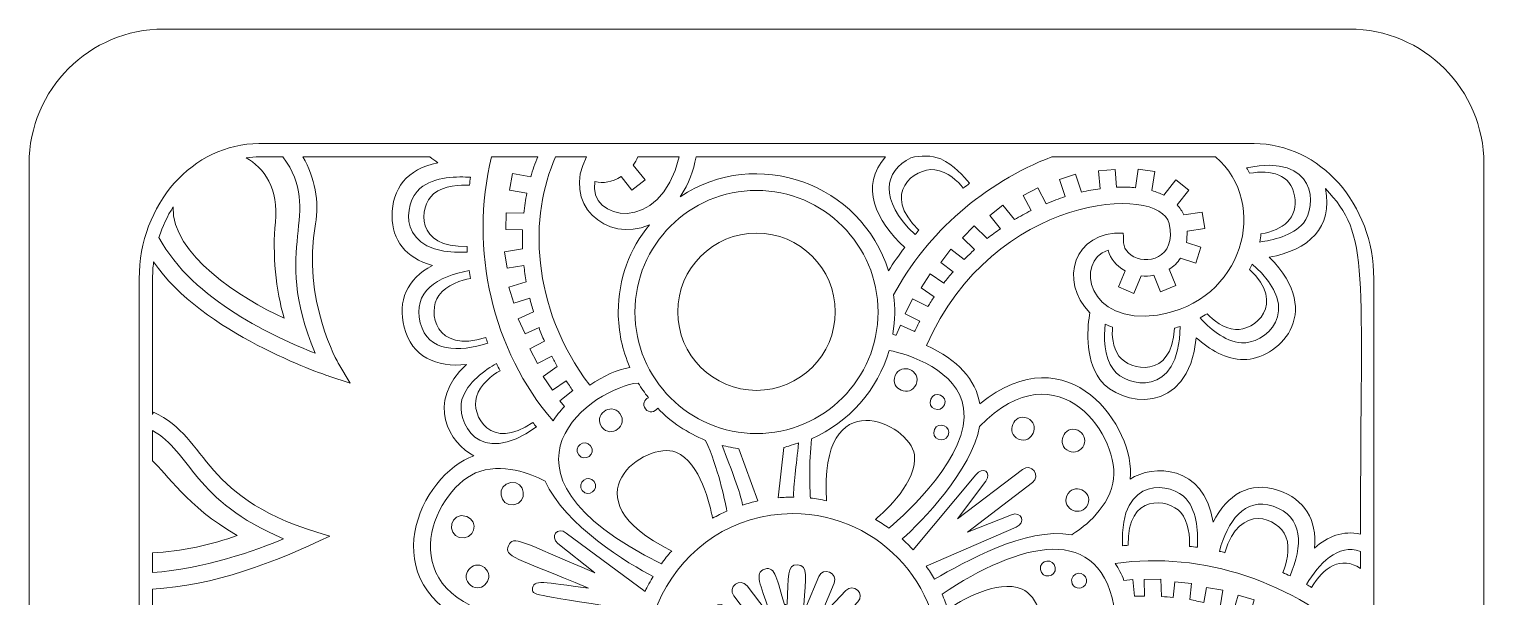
# Model space of a CAD drawing. Header units: inches. Extents: x 186 to 318, y 11 to 493.
# Drawn here: x 186.5 to 317.5, y 442 to 493.2 of the extents above; entities that cross this region are included whole.
import ezdxf

# ---------------------------------------------------------------- set-up
doc = ezdxf.new("R2010")
doc.units = ezdxf.units.IN
doc.header["$MEASUREMENT"] = 0
doc.layers.add('_U+0421_U+043B_U+043E_U+0439 1', color=7, linetype='Continuous')

msp = doc.modelspace()

# ---------------------------------------------------------------- linework, layer by layer
at = {"layer": '_U+0421_U+043B_U+043E_U+0439 1', "color": 1, "lineweight": 9, "true_color": 0xff0000}
for points, knots in [([(305.39, 493.2), (305.39, 493.2), (198.61, 493.2), (198.61, 493.2), (191.91, 493.2), (186.48, 487.77), (186.48, 481.07), (186.48, 481.07), (186.48, 22.93), (186.48, 22.93), (186.48, 16.23), (191.91, 10.8), (198.61, 10.8), (198.61, 10.8), (305.39, 10.8), (305.39, 10.8), (312.09, 10.8), (317.52, 16.23), (317.52, 22.93), (317.52, 22.93), (317.52, 481.07), (317.52, 481.07), (317.52, 487.77), (312.09, 493.2), (305.39, 493.2)], [0, 0, 0, 0, 1, 1, 1, 2, 2, 2, 3, 3, 3, 4, 4, 4, 5, 5, 5, 6, 6, 6, 7, 7, 7, 8, 8, 8, 8]), ([(252, 460.64), (248.09, 460.64), (244.91, 463.81), (244.91, 467.72), (244.91, 471.64), (248.09, 474.81), (252, 474.81), (255.91, 474.81), (259.09, 471.64), (259.09, 467.72), (259.09, 463.81), (255.91, 460.64), (252, 460.64)], [0, 0, 0, 0, 1, 1, 1, 2, 2, 2, 3, 3, 3, 4, 4, 4, 4])]:
    msp.add_open_spline(points, degree=3, knots=knots, dxfattribs=at)
at = {"layer": '_U+0421_U+043B_U+043E_U+0439 1', "color": 7, "lineweight": 9, "true_color": 0xffffff}
for points, knots in [([(307.6, 470.7), (307.6, 470.7), (307.6, 33.3), (307.6, 33.3), (307.6, 27.75), (304.88, 21.12), (296.82, 21.12), (296.82, 21.12), (207.18, 21.12), (207.18, 21.12), (201.24, 21.12), (196.4, 26.59), (196.4, 33.3), (196.4, 33.3), (196.4, 470.7), (196.4, 470.7), (196.4, 477.41), (201.23, 482.88), (207.18, 482.88), (207.18, 482.88), (296.82, 482.88), (296.82, 482.88), (302.77, 482.88), (307.6, 477.41), (307.6, 470.7)], [0, 0, 0, 0, 1, 1, 1, 2, 2, 2, 3, 3, 3, 4, 4, 4, 5, 5, 5, 6, 6, 6, 7, 7, 7, 8, 8, 8, 8]), ([(245.12, 478.08), (252.01, 482.67), (261.42, 479.33), (263.89, 471.4), (264.34, 472.13), (264.83, 472.83), (265.35, 473.52), (262.76, 475.88), (261.25, 479.08), (263.63, 481.68), (263.63, 481.68), (246.56, 481.68), (246.56, 481.68), (246.3, 480.4), (245.94, 479.34), (245.12, 478.08)], [0, 0, 0, 0, 1, 1, 1, 2, 2, 2, 3, 3, 3, 4, 4, 4, 5, 5, 5, 5]), ([(197.6, 458.47), (197.6, 458.47), (197.69, 458.66), (197.69, 458.66), (202.87, 456.3), (201.68, 450.78), (213.56, 447.51), (208.62, 445.12), (203.07, 443.02), (197.6, 442.73), (197.6, 442.73), (197.6, 431.06), (197.6, 431.06), (205.4, 438.85), (216.26, 441.29), (225.74, 438.1), (226.05, 438.59), (226.43, 439.01), (226.88, 439.38), (217.03, 443.1), (221.76, 453.14), (226.55, 454.74), (224.41, 455.78), (222.11, 459.57), (225.89, 462.97), (223.14, 462.69), (220.96, 463.65), (220.26, 466.33), (219.65, 468.7), (220.5, 470.66), (222.82, 471.9), (220.35, 472.57), (219.19, 474.18), (219.18, 476.34), (219.17, 478.8), (220.5, 480.58), (223.29, 481.16), (223.05, 481.32), (222.82, 481.49), (222.59, 481.68), (222.59, 481.68), (211.14, 481.68), (211.14, 481.68), (212.22, 479.8), (212.64, 477.65), (212.27, 475.64), (211.02, 468.82), (214.34, 463.07), (214.37, 463.01), (214.37, 463.01), (215.39, 461.29), (215.39, 461.29), (215.39, 461.29), (213.49, 461.92), (213.49, 461.92), (213, 462.08), (202, 465.8), (197.7, 472.21), (197.56, 471.06), (197.6, 471.93), (197.6, 458.47)], [0, 0, 0, 0, 1, 1, 1, 2, 2, 2, 3, 3, 3, 4, 4, 4, 5, 5, 5, 6, 6, 6, 7, 7, 7, 8, 8, 8, 9, 9, 9, 10, 10, 10, 11, 11, 11, 12, 12, 12, 13, 13, 13, 14, 14, 14, 15, 15, 15, 16, 16, 16, 17, 17, 17, 18, 18, 18, 19, 19, 19, 20, 20, 20, 20]), ([(198.18, 474.42), (201.21, 468.71), (208.78, 465.38), (212.24, 463.99), (208.14, 473.69), (213.1, 476.55), (209.35, 481.68), (207.29, 481.68), (206.93, 481.72), (206.03, 481.59), (207.61, 480.78), (208.99, 478.75), (208.67, 475.79), (208.36, 472.99), (208.74, 469.58), (209.45, 467.14), (205.58, 468.91), (199.28, 472.91), (199.46, 477.18), (198.93, 476.34), (198.5, 475.42), (198.18, 474.42)], [0, 0, 0, 0, 1, 1, 1, 2, 2, 2, 3, 3, 3, 4, 4, 4, 5, 5, 5, 6, 6, 6, 7, 7, 7, 7]), ([(233.67, 457.89), (233.96, 458.33), (234.3, 458.76), (234.7, 459.19), (234.7, 459.19), (234.29, 459.68), (234.29, 459.68), (234.29, 459.68), (235.45, 460.63), (235.45, 460.63), (235.27, 460.88), (235.02, 461.26), (234.85, 461.51), (234.85, 461.51), (233.63, 460.67), (233.63, 460.67), (233.63, 460.67), (232.78, 461.9), (232.78, 461.9), (232.78, 461.9), (234.06, 462.79), (234.06, 462.79), (233.88, 463.1), (233.71, 463.41), (233.55, 463.72), (233.55, 463.72), (232.28, 463.06), (232.28, 463.06), (232.28, 463.06), (231.59, 464.39), (231.59, 464.39), (231.59, 464.39), (232.9, 465.07), (232.9, 465.07), (232.72, 465.48), (232.56, 465.88), (232.41, 466.29), (232.41, 466.29), (231.15, 465.72), (231.15, 465.72), (231.15, 465.72), (230.53, 467.09), (230.53, 467.09), (230.53, 467.09), (231.92, 467.71), (231.92, 467.71), (231.79, 468.12), (231.67, 468.53), (231.57, 468.94), (231.57, 468.94), (230.14, 468.51), (230.14, 468.51), (230.14, 468.51), (229.7, 469.94), (229.7, 469.94), (229.7, 469.94), (231.26, 470.42), (231.26, 470.42), (231.17, 470.91), (231.1, 471.41), (231.05, 471.9), (231.05, 471.9), (229.55, 471.64), (229.55, 471.64), (229.55, 471.64), (229.3, 473.12), (229.3, 473.12), (229.3, 473.12), (230.93, 473.4), (230.93, 473.4), (230.91, 473.98), (230.91, 474.54), (230.93, 475.1), (230.93, 475.1), (229.42, 475.13), (229.42, 475.13), (229.42, 475.13), (229.46, 476.63), (229.46, 476.63), (229.46, 476.63), (231.04, 476.6), (231.04, 476.6), (231.11, 477.22), (231.2, 477.82), (231.32, 478.41), (231.32, 478.41), (229.76, 478.69), (229.76, 478.69), (229.76, 478.69), (230.03, 480.17), (230.03, 480.17), (230.03, 480.17), (231.67, 479.87), (231.67, 479.87), (231.84, 480.5), (232.06, 481.1), (232.29, 481.68), (232.29, 481.68), (228.14, 481.68), (228.14, 481.68), (226.07, 473.35), (228.23, 464.2), (233.67, 457.89)], [0, 0, 0, 0, 1, 1, 1, 2, 2, 2, 3, 3, 3, 4, 4, 4, 5, 5, 5, 6, 6, 6, 7, 7, 7, 8, 8, 8, 9, 9, 9, 10, 10, 10, 11, 11, 11, 12, 12, 12, 13, 13, 13, 14, 14, 14, 15, 15, 15, 16, 16, 16, 17, 17, 17, 18, 18, 18, 19, 19, 19, 20, 20, 20, 21, 21, 21, 22, 22, 22, 23, 23, 23, 24, 24, 24, 25, 25, 25, 26, 26, 26, 27, 27, 27, 28, 28, 28, 29, 29, 29, 30, 30, 30, 31, 31, 31, 32, 32, 32, 33, 33, 33, 34, 34, 34, 34]), ([(236.98, 461.11), (238.23, 461.96), (239.44, 462.49), (240.6, 462.71), (239.93, 464.24), (239.55, 465.93), (239.55, 467.7), (239.55, 470.68), (240.6, 473.41), (242.35, 475.56), (238.44, 473.81), (234.43, 477.57), (236.7, 481.68), (236.7, 481.68), (233.91, 481.68), (233.91, 481.68), (231.52, 476.43), (231.61, 468.21), (236.98, 461.11)], [0, 0, 0, 0, 1, 1, 1, 2, 2, 2, 3, 3, 3, 4, 4, 4, 5, 5, 5, 6, 6, 6, 6]), ([(245.03, 481.68), (245.03, 481.68), (241.3, 481.68), (241.3, 481.68), (241.19, 481.42), (241.06, 481.17), (240.9, 480.94), (240.9, 480.94), (241.96, 479.6), (241.96, 479.6), (241.96, 479.6), (240.78, 478.67), (240.78, 478.67), (240.78, 478.67), (239.81, 479.9), (239.81, 479.9), (238.97, 479.39), (238.21, 479.29), (237.44, 479.45), (236.76, 475.97), (243.37, 474.56), (245.03, 481.68)], [0, 0, 0, 0, 1, 1, 1, 2, 2, 2, 3, 3, 3, 4, 4, 4, 5, 5, 5, 6, 6, 6, 7, 7, 7, 7]), ([(266.29, 474.69), (266.4, 474.82), (266.52, 474.95), (266.63, 475.08), (263.16, 478.38), (266.22, 480.73), (268.05, 480.52), (269.26, 480.38), (270.12, 479.48), (270.63, 478.86), (270.82, 479.01), (271, 479.16), (271.2, 479.31), (270.69, 479.93), (269.75, 480.95), (268.61, 481.5), (267.73, 481.82), (266.82, 481.84), (265.89, 481.59), (263.54, 480.41), (262.93, 477.81), (266.29, 474.69)], [0, 0, 0, 0, 1, 1, 1, 2, 2, 2, 3, 3, 3, 4, 4, 4, 5, 5, 5, 6, 6, 6, 7, 7, 7, 7]), ([(278.6, 481.68), (272.54, 479.37), (267.36, 474.85), (264.35, 469.24), (264.5, 468.04), (264.5, 467.07), (264.28, 465.71), (264.35, 465.69), (264.51, 465.62), (264.58, 465.6), (264.58, 465.6), (264.98, 466.51), (264.98, 466.51), (264.98, 466.51), (266.24, 465.93), (266.24, 465.93), (266.37, 466.2), (266.56, 466.62), (266.7, 466.88), (266.7, 466.88), (265.38, 467.54), (265.38, 467.54), (265.38, 467.54), (266.05, 468.88), (266.05, 468.88), (266.05, 468.88), (267.44, 468.19), (267.44, 468.19), (267.62, 468.5), (267.82, 468.79), (268.01, 469.08), (268.01, 469.08), (266.82, 469.88), (266.82, 469.88), (266.82, 469.88), (267.65, 471.13), (267.65, 471.13), (267.65, 471.13), (268.87, 470.31), (268.87, 470.31), (269.14, 470.67), (269.42, 471), (269.7, 471.33), (269.7, 471.33), (268.61, 472.16), (268.61, 472.16), (268.61, 472.16), (269.51, 473.36), (269.51, 473.36), (269.51, 473.36), (270.72, 472.44), (270.72, 472.44), (271.02, 472.75), (271.33, 473.05), (271.64, 473.33), (271.64, 473.33), (270.56, 474.38), (270.56, 474.38), (270.56, 474.38), (271.6, 475.46), (271.6, 475.46), (271.6, 475.46), (272.78, 474.32), (272.78, 474.32), (273.17, 474.63), (273.57, 474.94), (273.97, 475.21), (273.97, 475.21), (273.02, 476.41), (273.02, 476.41), (273.02, 476.41), (274.2, 477.34), (274.2, 477.34), (274.2, 477.34), (275.24, 476.03), (275.24, 476.03), (275.74, 476.32), (276.23, 476.59), (276.73, 476.84), (276.73, 476.84), (276.02, 478.2), (276.02, 478.2), (276.02, 478.2), (277.35, 478.9), (277.35, 478.9), (277.35, 478.9), (278.1, 477.46), (278.1, 477.46), (278.67, 477.7), (279.25, 477.92), (279.81, 478.1), (279.81, 478.1), (279.3, 479.63), (279.3, 479.63), (279.3, 479.63), (280.72, 480.11), (280.72, 480.11), (280.72, 480.11), (281.26, 478.5), (281.26, 478.5), (281.84, 478.63), (282.4, 478.74), (282.95, 478.81), (282.95, 478.81), (282.82, 480.41), (282.82, 480.41), (282.82, 480.41), (284.31, 480.53), (284.31, 480.53), (284.31, 480.53), (284.44, 478.95), (284.44, 478.95), (285.44, 478.99), (285.68, 478.95), (286.14, 478.9), (286.14, 478.9), (286.38, 480.56), (286.38, 480.56), (286.38, 480.56), (287.87, 480.35), (287.87, 480.35), (287.87, 480.35), (287.62, 478.64), (287.62, 478.64), (288.01, 478.53), (288.36, 478.39), (288.68, 478.23), (288.68, 478.23), (289.77, 479.6), (289.77, 479.6), (289.77, 479.6), (290.94, 478.67), (290.94, 478.67), (290.94, 478.67), (289.9, 477.35), (289.9, 477.35), (290.15, 477.08), (290.34, 476.78), (290.48, 476.45), (290.48, 476.45), (292.15, 476.71), (292.15, 476.71), (292.15, 476.71), (292.37, 475.23), (292.37, 475.23), (292.37, 475.23), (290.78, 474.98), (290.78, 474.98), (290.8, 474.61), (290.77, 474.27), (290.72, 473.95), (290.72, 473.95), (292.03, 473.53), (292.03, 473.53), (292.03, 473.53), (291.57, 472.1), (291.57, 472.1), (291.57, 472.1), (290.19, 472.55), (290.19, 472.55), (289.91, 472.13), (289.57, 471.81), (289.18, 471.55), (289.18, 471.55), (289.78, 470.09), (289.78, 470.09), (289.78, 470.09), (288.4, 469.52), (288.4, 469.52), (288.4, 469.52), (287.78, 471.01), (287.78, 471.01), (287.4, 470.93), (287.02, 470.91), (286.64, 470.95), (286.64, 470.95), (285.98, 469.38), (285.98, 469.38), (285.98, 469.38), (284.6, 469.97), (284.6, 469.97), (284.6, 469.97), (285.21, 471.41), (285.21, 471.41), (284.36, 471.89), (283.9, 472.5), (283.67, 473.26), (280.61, 472.29), (281.83, 466.48), (288.13, 467.43), (295.82, 468.6), (298.3, 477.5), (293.34, 481.68), (293.34, 481.68), (278.6, 481.68), (278.6, 481.68), (278.6, 481.68), (278.6, 481.68), (278.6, 481.68)], [0, 0, 0, 0, 1, 1, 1, 2, 2, 2, 3, 3, 3, 4, 4, 4, 5, 5, 5, 6, 6, 6, 7, 7, 7, 8, 8, 8, 9, 9, 9, 10, 10, 10, 11, 11, 11, 12, 12, 12, 13, 13, 13, 14, 14, 14, 15, 15, 15, 16, 16, 16, 17, 17, 17, 18, 18, 18, 19, 19, 19, 20, 20, 20, 21, 21, 21, 22, 22, 22, 23, 23, 23, 24, 24, 24, 25, 25, 25, 26, 26, 26, 27, 27, 27, 28, 28, 28, 29, 29, 29, 30, 30, 30, 31, 31, 31, 32, 32, 32, 33, 33, 33, 34, 34, 34, 35, 35, 35, 36, 36, 36, 37, 37, 37, 38, 38, 38, 39, 39, 39, 40, 40, 40, 41, 41, 41, 42, 42, 42, 43, 43, 43, 44, 44, 44, 45, 45, 45, 46, 46, 46, 47, 47, 47, 48, 48, 48, 49, 49, 49, 50, 50, 50, 51, 51, 51, 52, 52, 52, 53, 53, 53, 54, 54, 54, 55, 55, 55, 56, 56, 56, 57, 57, 57, 58, 58, 58, 59, 59, 59, 60, 60, 60, 61, 61, 61, 62, 62, 62, 63, 63, 63, 64, 64, 64, 65, 65, 65, 66, 66, 66, 66]), ([(296.15, 480.68), (296.24, 480.53), (296.32, 480.36), (296.41, 480.2), (298.35, 480.55), (300.12, 480.12), (300.46, 478.17), (300.81, 476.16), (299.43, 475.08), (297.44, 474.75), (297.41, 474.5), (297.38, 474.26), (297.33, 474.01), (298.45, 474.16), (300.29, 474.56), (301.26, 475.72), (302.49, 477.2), (302.5, 482.05), (296.15, 480.68)], [0, 0, 0, 0, 1, 1, 1, 2, 2, 2, 3, 3, 3, 4, 4, 4, 5, 5, 5, 6, 6, 6, 6]), ([(221.69, 478.84), (220.2, 477.57), (219.41, 472.77), (225.95, 473.09), (225.94, 473.26), (225.94, 473.44), (225.93, 473.61), (221.28, 473.44), (221.55, 477.18), (222.91, 478.34), (223.87, 479.15), (225.36, 479.17), (226.14, 479.12), (226.18, 479.36), (226.2, 479.6), (226.24, 479.84), (225.2, 479.92), (222.98, 479.94), (221.69, 478.84)], [0, 0, 0, 0, 1, 1, 1, 2, 2, 2, 3, 3, 3, 4, 4, 4, 5, 5, 5, 6, 6, 6, 6]), ([(262.95, 467.7), (262.95, 473.74), (258.04, 478.66), (252, 478.66), (245.96, 478.66), (241.05, 473.74), (241.05, 467.7), (241.05, 461.66), (245.96, 456.75), (252, 456.75), (258.04, 456.75), (262.95, 461.66), (262.95, 467.7)], [0, 0, 0, 0, 1, 1, 1, 2, 2, 2, 3, 3, 3, 4, 4, 4, 4]), ([(303.24, 478.82), (304, 475.3), (301.69, 473.28), (298.19, 472.63), (303.36, 467.45), (298.82, 463.41), (295.89, 463.41), (294.29, 463.41), (292.8, 464.3), (291.61, 465.38), (290.91, 458.23), (284.75, 459.18), (282.94, 461.62), (281.49, 463.59), (281.84, 466.56), (282.03, 467.63), (279.22, 470.48), (280.56, 475), (285.04, 474.81), (285.05, 473.92), (284.99, 473.38), (285.74, 472.82), (287, 471.89), (289.91, 472.46), (289.17, 475.68), (288.34, 479.25), (273.33, 478.4), (267.32, 464.69), (270.13, 463.39), (271.74, 461.63), (272.11, 459.42), (280.13, 465.96), (286.17, 457.31), (285.66, 452.63), (287.64, 453.98), (292.33, 453.99), (293.12, 448.77), (294.4, 451.24), (296.41, 452.51), (299.02, 451.62), (301.37, 450.81), (302.5, 449), (302.26, 446.42), (303.48, 447.49), (304.82, 448.04), (306.4, 447.67), (306.4, 471.72), (307.33, 474.58), (303.24, 478.82)], [0, 0, 0, 0, 1, 1, 1, 2, 2, 2, 3, 3, 3, 4, 4, 4, 5, 5, 5, 6, 6, 6, 7, 7, 7, 8, 8, 8, 9, 9, 9, 10, 10, 10, 11, 11, 11, 12, 12, 12, 13, 13, 13, 14, 14, 14, 15, 15, 15, 16, 16, 16, 16]), ([(295.14, 466.12), (294.06, 466.2), (293.13, 466.97), (292.58, 467.54), (292.37, 467.41), (292.16, 467.28), (291.95, 467.17), (292.7, 466.34), (294.14, 465.02), (295.68, 464.92), (297.61, 464.77), (301.59, 467.65), (296.66, 472.02), (296.58, 471.86), (296.49, 471.7), (296.41, 471.54), (299.77, 468.38), (296.83, 465.98), (295.14, 466.12)], [0, 0, 0, 0, 1, 1, 1, 2, 2, 2, 3, 3, 3, 4, 4, 4, 5, 5, 5, 6, 6, 6, 6]), ([(223.38, 469.19), (224.09, 470.18), (225.46, 470.58), (226.24, 470.73), (226.2, 470.97), (226.16, 471.2), (226.13, 471.44), (223.26, 470.92), (220.98, 469.53), (221.72, 466.71), (222.4, 464.06), (225.19, 464.05), (227.79, 464.9), (227.72, 465.07), (227.67, 465.23), (227.61, 465.39), (223.08, 463.97), (222.31, 467.67), (223.38, 469.19)], [0, 0, 0, 0, 1, 1, 1, 2, 2, 2, 3, 3, 3, 4, 4, 4, 5, 5, 5, 6, 6, 6, 6]), ([(284.07, 466.34), (283.85, 466.43), (283.61, 466.5), (283.4, 466.61), (283.29, 465.47), (283.28, 463.68), (284.15, 462.51), (285.31, 460.95), (290.06, 459.81), (290.17, 466.4), (290, 466.35), (289.82, 466.3), (289.65, 466.25), (289.42, 461.62), (285.63, 462.39), (284.65, 463.73), (284.05, 464.53), (284.01, 465.62), (284.07, 466.34)], [0, 0, 0, 0, 1, 1, 1, 2, 2, 2, 3, 3, 3, 4, 4, 4, 5, 5, 5, 6, 6, 6, 6]), ([(270.66, 459.04), (270.21, 462.39), (265.67, 463.93), (263.95, 464.24), (262.92, 460.67), (260.33, 457.75), (256.96, 456.28), (256.71, 454.02), (256.79, 451.92), (256.86, 450.93), (257.35, 450.88), (257.84, 450.79), (258.32, 450.69), (257.57, 461.6), (265.83, 457.69), (266.22, 454.83), (266.54, 452.45), (263.63, 449.78), (262.71, 449), (263.13, 448.76), (263.54, 448.5), (263.93, 448.22), (265.56, 449.6), (271.24, 454.77), (270.66, 459.04)], [0, 0, 0, 0, 1, 1, 1, 2, 2, 2, 3, 3, 3, 4, 4, 4, 5, 5, 5, 6, 6, 6, 7, 7, 7, 8, 8, 8, 8]), ([(272.1, 457.39), (271.41, 453.48), (266.88, 448.77), (265.11, 447.25), (265.45, 446.94), (265.79, 446.61), (266.11, 446.26), (266.11, 446.26), (271.77, 453.04), (271.77, 453.04), (272.37, 453.84), (273.24, 453.25), (272.65, 452.46), (272.65, 452.46), (270.1, 449.07), (270.1, 449.07), (270.1, 449.07), (275.95, 453.52), (275.95, 453.52), (276.74, 454.12), (277.65, 452.93), (276.86, 452.33), (276.86, 452.33), (271.01, 447.87), (271.01, 447.87), (271.01, 447.87), (274.96, 449.43), (274.96, 449.43), (275.89, 449.79), (276.31, 448.69), (275.39, 448.32), (275.39, 448.32), (267.28, 444.79), (267.28, 444.79), (267.55, 444.41), (267.8, 444.03), (268.03, 443.63), (270.8, 445.15), (276.17, 448.36), (280.4, 447.63), (281.12, 448.07), (283.55, 449.73), (284.1, 452.27), (284.97, 456.32), (279.23, 464.72), (272.1, 457.39)], [0, 0, 0, 0, 1, 1, 1, 2, 2, 2, 3, 3, 3, 4, 4, 4, 5, 5, 5, 6, 6, 6, 7, 7, 7, 8, 8, 8, 9, 9, 9, 10, 10, 10, 11, 11, 11, 12, 12, 12, 13, 13, 13, 14, 14, 14, 15, 15, 15, 15]), ([(226.77, 460.06), (227.1, 461.19), (228.2, 462), (228.9, 462.41), (228.79, 462.63), (228.67, 462.84), (228.57, 463.06), (227.62, 462.51), (225.92, 461.35), (225.47, 459.81), (224.92, 457.92), (226.9, 453.52), (232.17, 457.34), (232.06, 457.47), (231.96, 457.61), (231.85, 457.75), (228.07, 455.08), (226.28, 458.37), (226.77, 460.06)], [0, 0, 0, 0, 1, 1, 1, 2, 2, 2, 3, 3, 3, 4, 4, 4, 5, 5, 5, 6, 6, 6, 6]), ([(264.49, 461.97), (263.97, 460.72), (265.85, 459.95), (266.37, 461.18), (266.37, 461.18), (266.37, 461.18), (266.37, 461.18), (266.89, 462.42), (265.02, 463.21), (264.49, 461.97)], [0, 0, 0, 0, 1, 1, 1, 2, 2, 2, 3, 3, 3, 3]), ([(243.43, 445.01), (243.71, 445.41), (244.03, 445.78), (244.36, 446.16), (234.54, 450.97), (242.07, 456.16), (244.74, 455.06), (246.97, 454.15), (247.83, 450.28), (248.04, 449.11), (248.46, 449.34), (248.89, 449.57), (249.33, 449.76), (249.12, 450.9), (248.55, 453.61), (247.42, 456.13), (245.78, 456.79), (244.31, 457.78), (243.1, 459.03), (242.87, 458.68), (242.33, 458.54), (241.99, 458.97), (241.68, 459.38), (241.91, 459.82), (242.26, 459.98), (241.93, 460.4), (241.62, 460.84), (241.34, 461.3), (237.49, 460.96), (226.28, 453.47), (243.43, 445.01)], [0, 0, 0, 0, 1, 1, 1, 2, 2, 2, 3, 3, 3, 4, 4, 4, 5, 5, 5, 6, 6, 6, 7, 7, 7, 8, 8, 8, 9, 9, 9, 10, 10, 10, 10]), ([(268.92, 459.33), (268.92, 459.33), (268.92, 459.33), (268.92, 459.33), (269.27, 460.15), (268.03, 460.66), (267.69, 459.85), (267.34, 459.03), (268.58, 458.51), (268.92, 459.33)], [0, 0, 0, 0, 1, 1, 1, 2, 2, 2, 3, 3, 3, 3]), ([(239.69, 458.55), (238.88, 459.62), (237.26, 458.39), (238.08, 457.32), (238.88, 456.26), (240.51, 457.48), (239.69, 458.55)], [0, 0, 0, 0, 1, 1, 1, 2, 2, 2, 2]), ([(276.4, 458.12), (275.16, 458.64), (274.38, 456.77), (275.61, 456.25), (276.84, 455.73), (277.63, 457.6), (276.4, 458.12)], [0, 0, 0, 0, 1, 1, 1, 2, 2, 2, 2]), ([(268.02, 457.1), (267.67, 456.28), (268.91, 455.77), (269.26, 456.58), (269.26, 456.58), (269.26, 456.58), (269.26, 456.58), (269.6, 457.4), (268.36, 457.92), (268.02, 457.1)], [0, 0, 0, 0, 1, 1, 1, 2, 2, 2, 3, 3, 3, 3]), ([(281.48, 455.71), (281.48, 455.71), (281.48, 455.71), (281.48, 455.71), (281.7, 456.22), (281.46, 456.82), (280.94, 457.04), (279.68, 457.56), (278.94, 455.68), (280.15, 455.16), (280.67, 454.94), (281.27, 455.2), (281.48, 455.71)], [0, 0, 0, 0, 1, 1, 1, 2, 2, 2, 3, 3, 3, 4, 4, 4, 4]), ([(205.21, 447.56), (203.09, 446.78), (200.09, 446.08), (197.6, 445.99), (197.6, 445.99), (197.6, 444.23), (197.6, 444.23), (202.12, 444.49), (206.94, 446.23), (209.41, 447.25), (201.28, 450.68), (201.05, 455.1), (197.6, 457.01), (197.6, 457.01), (197.6, 454.28), (197.6, 454.28), (198.9, 453.18), (200.61, 450.21), (205.21, 447.56)], [0, 0, 0, 0, 1, 1, 1, 2, 2, 2, 3, 3, 3, 4, 4, 4, 5, 5, 5, 6, 6, 6, 6]), ([(235.99, 454.82), (236.53, 454.11), (237.6, 454.92), (237.06, 455.63), (236.52, 456.34), (235.45, 455.52), (235.99, 454.82)], [0, 0, 0, 0, 1, 1, 1, 2, 2, 2, 2]), ([(252.11, 450.67), (252.11, 450.67), (250.41, 455.38), (250.41, 455.38), (250.13, 455.42), (249.19, 455.6), (248.92, 455.66), (249.73, 453.55), (250.54, 451.42), (250.75, 450.3), (251.2, 450.45), (251.65, 450.57), (252.11, 450.67)], [0, 0, 0, 0, 1, 1, 1, 2, 2, 2, 3, 3, 3, 4, 4, 4, 4]), ([(255.78, 455.9), (255.53, 455.83), (254.71, 455.54), (254.45, 455.49), (254.45, 455.49), (253.96, 450.96), (253.96, 450.96), (254.42, 451), (254.89, 451.02), (255.35, 451.01), (255.29, 452), (255.61, 453.92), (255.78, 455.9)], [0, 0, 0, 0, 1, 1, 1, 2, 2, 2, 3, 3, 3, 4, 4, 4, 4]), ([(227.08, 453.34), (223.06, 452.04), (218.84, 442.85), (228.65, 440.39), (232.59, 441.74), (238.72, 440.05), (240.91, 439.28), (241, 439.74), (241.15, 440.31), (241.29, 440.76), (232.39, 442.19), (231.78, 442.14), (231.81, 442.68), (231.86, 443.69), (232.83, 443.31), (236.86, 442.82), (230.16, 445.62), (229.25, 445.64), (229.67, 446.64), (230.09, 447.64), (230.74, 447.01), (237.44, 444.2), (237.44, 444.2), (234.12, 446.84), (234.12, 446.84), (233.34, 447.46), (234.08, 448.39), (234.86, 447.78), (234.86, 447.78), (241.96, 442.52), (241.96, 442.52), (242.15, 442.94), (242.46, 443.47), (242.69, 443.87), (240.55, 444.94), (234.71, 448.5), (232.96, 452.46), (232.21, 452.85), (229.56, 454.13), (227.08, 453.34)], [0, 0, 0, 0, 1, 1, 1, 2, 2, 2, 3, 3, 3, 4, 4, 4, 5, 5, 5, 6, 6, 6, 7, 7, 7, 8, 8, 8, 9, 9, 9, 10, 10, 10, 11, 11, 11, 12, 12, 12, 13, 13, 13, 13]), ([(230.13, 450.32), (231.47, 450.5), (231.19, 452.52), (229.87, 452.34), (228.53, 452.17), (228.81, 450.14), (230.13, 450.32)], [0, 0, 0, 0, 1, 1, 1, 2, 2, 2, 2]), ([(236.3, 451.6), (236.3, 451.6), (236.3, 451.6), (236.3, 451.6), (236.84, 450.9), (237.91, 451.71), (237.38, 452.41), (236.84, 453.12), (235.77, 452.31), (236.3, 451.6)], [0, 0, 0, 0, 1, 1, 1, 2, 2, 2, 3, 3, 3, 3]), ([(279.96, 451.14), (279.45, 449.91), (281.32, 449.12), (281.84, 450.36), (282.36, 451.59), (280.48, 452.38), (279.96, 451.14)], [0, 0, 0, 0, 1, 1, 1, 2, 2, 2, 2]), ([(290.99, 446.58), (291.23, 446.55), (291.47, 446.53), (291.71, 446.5), (291.78, 447.6), (291.75, 449.64), (290.71, 450.87), (289.52, 452.26), (284.66, 453.22), (284.96, 446.64), (285.13, 446.66), (285.3, 446.66), (285.48, 446.68), (285.33, 451.4), (289.14, 450.89), (290.21, 449.64), (290.96, 448.75), (291.03, 447.4), (290.99, 446.58)], [0, 0, 0, 0, 1, 1, 1, 2, 2, 2, 3, 3, 3, 4, 4, 4, 5, 5, 5, 6, 6, 6, 6]), ([(299.4, 444.21), (299.62, 444.11), (299.85, 444.02), (300.06, 443.92), (301.21, 446.6), (301.29, 449.26), (298.54, 450.2), (295.95, 451.08), (294.42, 448.77), (293.69, 446.13), (293.86, 446.1), (294.03, 446.05), (294.19, 446.01), (295.5, 450.58), (299.02, 449.16), (299.69, 447.44), (300.13, 446.31), (299.71, 444.96), (299.4, 444.21)], [0, 0, 0, 0, 1, 1, 1, 2, 2, 2, 3, 3, 3, 4, 4, 4, 5, 5, 5, 6, 6, 6, 6]), ([(255.27, 449.53), (244.42, 449.53), (238.19, 437.03), (244.78, 428.36), (251.9, 419), (266.78, 423.01), (268.35, 434.57), (269.43, 442.5), (263.27, 449.53), (255.27, 449.53)], [0, 0, 0, 0, 1, 1, 1, 2, 2, 2, 3, 3, 3, 3]), ([(225.67, 447.34), (226.89, 447.5), (226.9, 449.36), (225.41, 449.36), (224.08, 449.19), (224.34, 447.16), (225.67, 447.34)], [0, 0, 0, 0, 1, 1, 1, 2, 2, 2, 2]), ([(284.31, 440.44), (283.21, 449.08), (275.55, 446.85), (268.71, 442.28), (268.91, 441.83), (269.08, 441.36), (269.23, 440.89), (270.23, 441.57), (273.67, 443.69), (275.92, 442.72), (278.59, 441.56), (280.1, 432.59), (269.95, 436.24), (269.95, 435.76), (269.93, 435.28), (269.87, 434.8), (277.64, 432.02), (285.4, 431.87), (284.31, 440.44)], [0, 0, 0, 0, 1, 1, 1, 2, 2, 2, 3, 3, 3, 4, 4, 4, 5, 5, 5, 6, 6, 6, 6]), ([(301.98, 442.88), (303.07, 444.67), (304.66, 445.77), (306.4, 444.59), (306.4, 444.59), (306.4, 446.13), (306.4, 446.13), (304.4, 446.87), (302.62, 444.98), (301.54, 443.15), (301.69, 443.07), (301.83, 442.97), (301.98, 442.88)], [0, 0, 0, 0, 1, 1, 1, 2, 2, 2, 3, 3, 3, 4, 4, 4, 4]), ([(277.57, 444.5), (277.69, 443.61), (279.02, 443.79), (278.91, 444.67), (278.8, 445.55), (277.46, 445.38), (277.57, 444.5)], [0, 0, 0, 0, 1, 1, 1, 2, 2, 2, 2]), ([(284.32, 445.04), (284.62, 444.58), (284.88, 444.07), (285.1, 443.5), (285.1, 443.5), (285.9, 443.58), (285.9, 443.58), (285.9, 443.58), (286.06, 442.08), (286.06, 442.08), (286.36, 442.09), (286.67, 442.1), (286.96, 442.1), (286.96, 442.1), (286.93, 443.58), (286.93, 443.58), (286.93, 443.58), (288.43, 443.61), (288.43, 443.61), (288.43, 443.61), (288.47, 442.06), (288.47, 442.06), (288.83, 442.04), (289.18, 442), (289.53, 441.97), (289.53, 441.97), (289.67, 443.39), (289.67, 443.39), (289.67, 443.39), (291.17, 443.24), (291.17, 443.24), (291.17, 443.24), (291.02, 441.78), (291.02, 441.78), (291.45, 441.7), (291.88, 441.61), (292.3, 441.52), (292.3, 441.52), (292.52, 442.87), (292.52, 442.87), (292.52, 442.87), (294, 442.63), (294, 442.63), (294, 442.63), (293.76, 441.13), (293.76, 441.13), (294.17, 441.01), (294.58, 440.88), (294.98, 440.74), (294.98, 440.74), (295.4, 442.17), (295.4, 442.17), (295.4, 442.17), (296.84, 441.75), (296.84, 441.75), (296.84, 441.75), (296.38, 440.19), (296.38, 440.19), (296.84, 439.98), (297.29, 439.77), (297.73, 439.55), (297.73, 439.55), (298.34, 440.94), (298.34, 440.94), (298.34, 440.94), (299.71, 440.34), (299.71, 440.34), (299.71, 440.34), (299.04, 438.8), (299.04, 438.8), (299.53, 438.5), (300, 438.19), (300.45, 437.87), (300.45, 437.87), (301.32, 439.12), (301.32, 439.12), (301.32, 439.12), (302.55, 438.27), (302.55, 438.27), (302.55, 438.27), (301.64, 436.95), (301.64, 436.95), (302.12, 436.55), (302.57, 436.14), (303, 435.72), (303, 435.72), (304.11, 436.88), (304.11, 436.88), (304.11, 436.88), (305.19, 435.84), (305.19, 435.84), (305.19, 435.84), (304.02, 434.62), (304.02, 434.62), (304.42, 434.17), (304.77, 433.72), (305.09, 433.27), (305.09, 433.27), (306.4, 434.1), (306.4, 434.1), (306.4, 434.1), (306.4, 437.7), (306.4, 437.7), (300.48, 443.4), (292.17, 446.15), (284.32, 445.04)], [0, 0, 0, 0, 1, 1, 1, 2, 2, 2, 3, 3, 3, 4, 4, 4, 5, 5, 5, 6, 6, 6, 7, 7, 7, 8, 8, 8, 9, 9, 9, 10, 10, 10, 11, 11, 11, 12, 12, 12, 13, 13, 13, 14, 14, 14, 15, 15, 15, 16, 16, 16, 17, 17, 17, 18, 18, 18, 19, 19, 19, 20, 20, 20, 21, 21, 21, 22, 22, 22, 23, 23, 23, 24, 24, 24, 25, 25, 25, 26, 26, 26, 27, 27, 27, 28, 28, 28, 29, 29, 29, 30, 30, 30, 31, 31, 31, 32, 32, 32, 33, 33, 33, 34, 34, 34, 35, 35, 35, 35]), ([(226.25, 443.07), (227.31, 442.25), (228.55, 443.85), (227.49, 444.67), (226.43, 445.49), (225.2, 443.89), (226.25, 443.07)], [0, 0, 0, 0, 1, 1, 1, 2, 2, 2, 2]), ([(263.78, 437.43), (263.73, 437.84), (263.36, 438.12), (262.94, 438.08), (262.94, 438.08), (260.15, 437.72), (260.15, 437.72), (260.12, 437.8), (260.08, 437.88), (260.06, 437.96), (260.06, 437.96), (262.58, 439.26), (262.58, 439.26), (262.94, 439.45), (263.09, 439.9), (262.9, 440.27), (262.71, 440.64), (262.26, 440.78), (261.89, 440.59), (261.89, 440.59), (259.38, 439.3), (259.38, 439.3), (259.36, 439.32), (259.41, 439.27), (259.22, 439.5), (259.22, 439.5), (261.14, 441.58), (261.14, 441.58), (261.81, 442.31), (260.71, 443.33), (260.04, 442.6), (260.04, 442.6), (258.11, 440.52), (258.11, 440.52), (258.04, 440.56), (257.98, 440.62), (257.9, 440.67), (257.9, 440.67), (258.99, 443.27), (258.99, 443.27), (259.38, 444.18), (257.99, 444.76), (257.61, 443.85), (257.61, 443.85), (256.51, 441.23), (256.51, 441.23), (256.43, 441.25), (256.35, 441.27), (256.27, 441.29), (256.39, 443.8), (256.69, 444.86), (255.69, 444.91), (254.69, 444.96), (254.89, 443.88), (254.77, 441.37), (254.69, 441.36), (254.6, 441.34), (254.52, 441.33), (253.84, 443.51), (253.74, 444.84), (252.74, 444.53), (251.74, 444.22), (252.41, 443.07), (253.08, 440.9), (253, 440.87), (252.93, 440.81), (252.86, 440.77), (252.86, 440.77), (251.15, 443.02), (251.15, 443.02), (250.55, 443.81), (249.35, 442.91), (249.95, 442.12), (249.95, 442.12), (251.67, 439.86), (251.67, 439.86), (251.61, 439.8), (251.53, 439.75), (251.48, 439.68), (251.48, 439.68), (249.11, 441.21), (249.11, 441.21), (248.28, 441.75), (247.46, 440.49), (248.3, 439.95), (248.3, 439.95), (250.69, 438.41), (250.69, 438.41), (250.65, 438.33), (250.61, 438.26), (250.58, 438.18), (248.22, 438.71), (247.15, 439.24), (246.92, 438.24), (246.7, 437.24), (247.9, 437.25), (250.26, 436.71), (250.25, 436.63), (250.25, 436.55), (250.25, 436.46), (247.77, 436.15), (246.65, 436.26), (246.78, 435.26), (246.91, 434.26), (247.96, 434.66), (250.42, 434.97), (250.44, 434.89), (250.48, 434.81), (250.51, 434.73), (250.51, 434.73), (247.99, 433.43), (247.99, 433.43), (247.1, 432.98), (247.8, 431.65), (248.68, 432.1), (248.68, 432.1), (251.19, 433.39), (251.19, 433.39), (251.2, 433.38), (251.16, 433.42), (251.34, 433.19), (251.34, 433.19), (249.43, 431.11), (249.43, 431.11), (248.75, 430.39), (249.86, 429.37), (250.53, 430.1), (250.53, 430.1), (252.45, 432.18), (252.45, 432.18), (252.52, 432.13), (252.59, 432.07), (252.66, 432.03), (252.66, 432.03), (251.57, 429.43), (251.57, 429.43), (251.36, 428.93), (251.73, 428.39), (252.26, 428.39), (253.04, 428.39), (253.14, 429.29), (254.05, 431.46), (254.13, 431.44), (254.21, 431.42), (254.29, 431.41), (254.18, 428.89), (253.87, 427.84), (254.87, 427.79), (255.87, 427.71), (255.68, 428.9), (255.79, 431.33), (255.88, 431.34), (255.96, 431.34), (256.05, 431.35), (256.05, 431.35), (256.89, 428.66), (256.89, 428.66), (257.18, 427.71), (258.61, 428.16), (258.32, 429.1), (258.32, 429.1), (257.48, 431.8), (257.48, 431.8), (257.56, 431.84), (257.64, 431.87), (257.71, 431.92), (257.71, 431.92), (259.42, 429.67), (259.42, 429.67), (260.01, 428.89), (261.22, 429.78), (260.61, 430.58), (260.61, 430.58), (258.9, 432.83), (258.9, 432.83), (258.96, 432.89), (259.03, 432.95), (259.09, 433.01), (260.78, 431.92), (261.91, 430.81), (262.49, 431.71), (262.71, 432.06), (262.61, 432.53), (262.27, 432.75), (262.27, 432.75), (259.88, 434.29), (259.88, 434.29), (259.92, 434.36), (259.96, 434.44), (259.99, 434.52), (260.12, 434.49), (262.77, 433.87), (262.91, 433.87), (263.8, 433.87), (263.94, 435.16), (263.08, 435.36), (263.08, 435.36), (260.31, 435.98), (260.31, 435.98), (260.32, 436.07), (260.32, 436.15), (260.32, 436.23), (262.79, 436.55), (263.91, 436.43), (263.78, 437.43)], [0, 0, 0, 0, 1, 1, 1, 2, 2, 2, 3, 3, 3, 4, 4, 4, 5, 5, 5, 6, 6, 6, 7, 7, 7, 8, 8, 8, 9, 9, 9, 10, 10, 10, 11, 11, 11, 12, 12, 12, 13, 13, 13, 14, 14, 14, 15, 15, 15, 16, 16, 16, 17, 17, 17, 18, 18, 18, 19, 19, 19, 20, 20, 20, 21, 21, 21, 22, 22, 22, 23, 23, 23, 24, 24, 24, 25, 25, 25, 26, 26, 26, 27, 27, 27, 28, 28, 28, 29, 29, 29, 30, 30, 30, 31, 31, 31, 32, 32, 32, 33, 33, 33, 34, 34, 34, 35, 35, 35, 36, 36, 36, 37, 37, 37, 38, 38, 38, 39, 39, 39, 40, 40, 40, 41, 41, 41, 42, 42, 42, 43, 43, 43, 44, 44, 44, 45, 45, 45, 46, 46, 46, 47, 47, 47, 48, 48, 48, 49, 49, 49, 50, 50, 50, 51, 51, 51, 52, 52, 52, 53, 53, 53, 54, 54, 54, 55, 55, 55, 56, 56, 56, 57, 57, 57, 58, 58, 58, 59, 59, 59, 60, 60, 60, 61, 61, 61, 62, 62, 62, 63, 63, 63, 64, 64, 64, 65, 65, 65, 66, 66, 66, 67, 67, 67, 68, 68, 68, 68]), ([(280.52, 443.89), (280.41, 443.75), (280.37, 443.58), (280.39, 443.4), (280.46, 442.81), (281.22, 442.6), (281.59, 443.07), (282.14, 443.78), (281.06, 444.59), (280.52, 443.89)], [0, 0, 0, 0, 1, 1, 1, 2, 2, 2, 3, 3, 3, 3])]:
    msp.add_open_spline(points, degree=3, knots=knots, dxfattribs=at)

doc.saveas('drawing.dxf')
